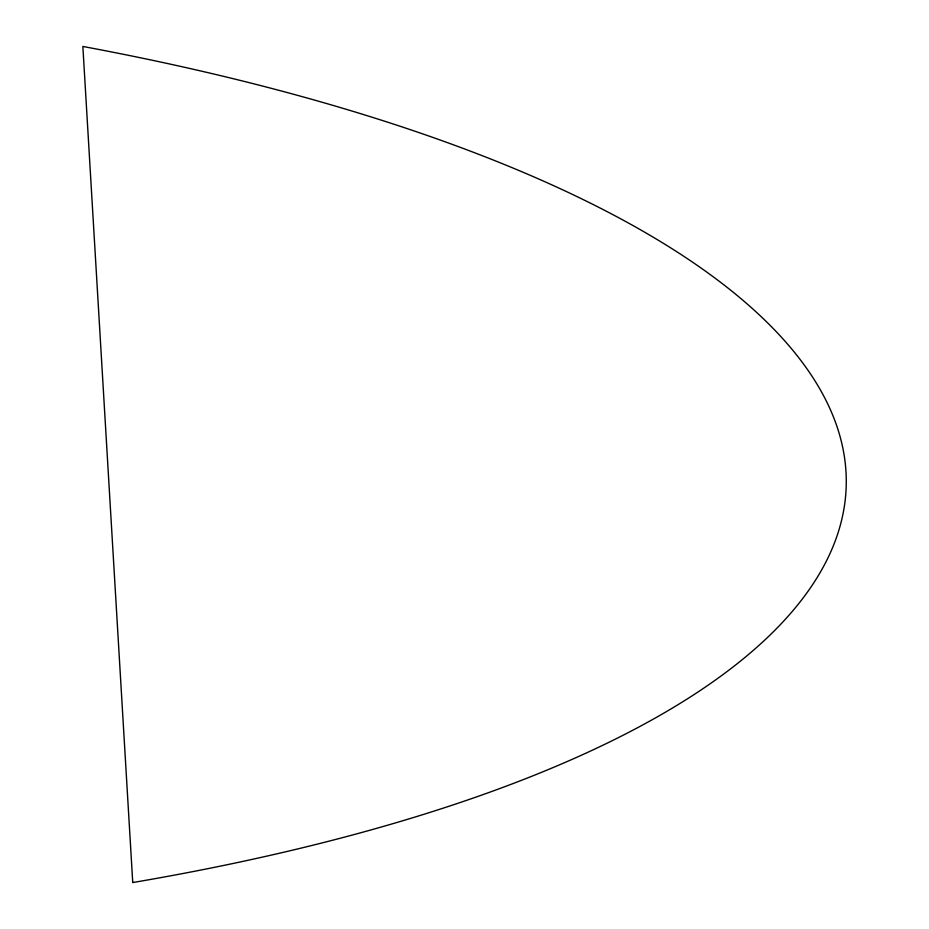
<?xml version="1.0" encoding="UTF-8"?>
<svg xmlns="http://www.w3.org/2000/svg" width="929" height="929" viewBox="0 0 929 929"><rect width="100%" height="100%" fill="white"/><g stroke="black" fill="none" stroke-linecap="round" stroke-linejoin="round"><path stroke-width="1.39" d="M132.742 882.55L82.855 46.45A1368.696 470.48 1.1 0 1 845.994 471.955A1368.696 470.48 1.1 0 1 132.742 882.55"/></g></svg>
